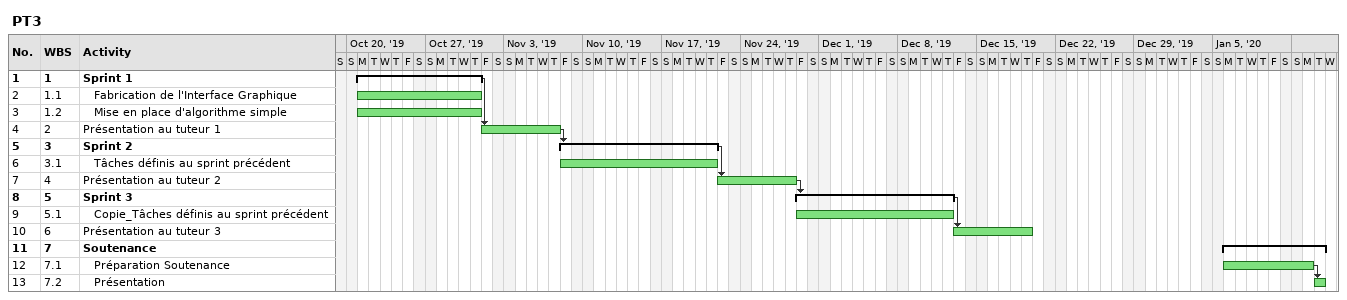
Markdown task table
PT3

| ID | WBS | Task | Start | Finish | Predecessors |
|---|---|---|---|---|---|
| 1 | 1 | **Sprint 1** | 2019-10-21 | 2019-10-31 |  |
| 2 | 1.1 | Fabrication de l'Interface Graphique | 2019-10-21 | 2019-10-31 |  |
| 3 | 1.2 | Mise en place d'algorithme simple | 2019-10-21 | 2019-10-31 |  |
| 4 | 2 | Présentation au tuteur 1 | 2019-11-01 | 2019-11-07 | 1 |
| 5 | 3 | **Sprint 2** | 2019-11-08 | 2019-11-21 | 4 |
| 6 | 3.1 | Tâches définis au sprint précédent | 2019-11-08 | 2019-11-21 |  |
| 7 | 4 | Présentation au tuteur 2 | 2019-11-22 | 2019-11-28 | 5 |
| 8 | 5 | **Sprint 3** | 2019-11-29 | 2019-12-12 | 7 |
| 9 | 5.1 | Copie_Tâches définis au sprint précédent | 2019-11-29 | 2019-12-12 |  |
| 10 | 6 | Présentation au tuteur 3 | 2019-12-13 | 2019-12-19 | 8 |
| 11 | 7 | **Soutenance** | 2020-01-06 | 2020-01-14 |  |
| 12 | 7.1 | Préparation Soutenance | 2020-01-06 | 2020-01-13 |  |
| 13 | 7.2 | Présentation | 2020-01-14 | 2020-01-14 | 12 |
